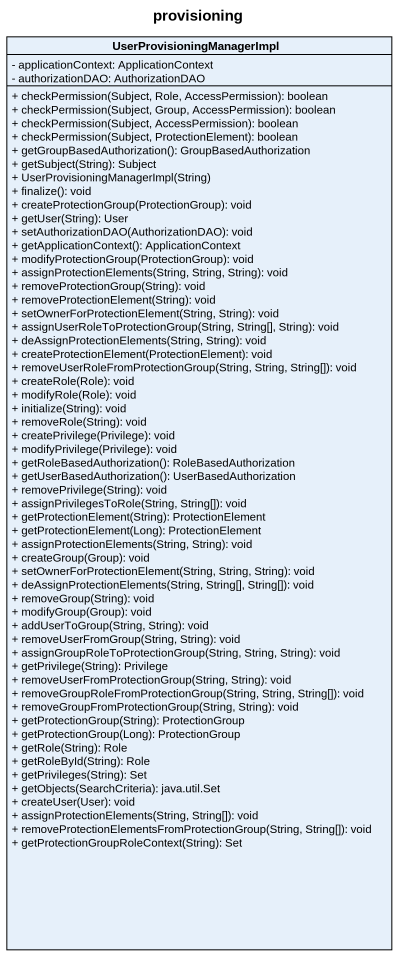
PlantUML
@startuml
title provisioning
hide circle
hide empty members
skinparam classAttributeIconSize 0
class UserProvisioningManagerImpl {
  - applicationContext: ApplicationContext
  - authorizationDAO: AuthorizationDAO
  + checkPermission(Subject, Role, AccessPermission): boolean
  + checkPermission(Subject, Group, AccessPermission): boolean
  + checkPermission(Subject, AccessPermission): boolean
  + checkPermission(Subject, ProtectionElement): boolean
  + getGroupBasedAuthorization(): GroupBasedAuthorization
  + getSubject(String): Subject
  + UserProvisioningManagerImpl(String)
  + finalize(): void
  + createProtectionGroup(ProtectionGroup): void
  + getUser(String): User
  + setAuthorizationDAO(AuthorizationDAO): void
  + getApplicationContext(): ApplicationContext
  + modifyProtectionGroup(ProtectionGroup): void
  + assignProtectionElements(String, String, String): void
  + removeProtectionGroup(String): void
  + removeProtectionElement(String): void
  + setOwnerForProtectionElement(String, String): void
  + assignUserRoleToProtectionGroup(String, String[], String): void
  + deAssignProtectionElements(String, String): void
  + createProtectionElement(ProtectionElement): void
  + removeUserRoleFromProtectionGroup(String, String, String[]): void
  + createRole(Role): void
  + modifyRole(Role): void
  + initialize(String): void
  + removeRole(String): void
  + createPrivilege(Privilege): void
  + modifyPrivilege(Privilege): void
  + getRoleBasedAuthorization(): RoleBasedAuthorization
  + getUserBasedAuthorization(): UserBasedAuthorization
  + removePrivilege(String): void
  + assignPrivilegesToRole(String, String[]): void
  + getProtectionElement(String): ProtectionElement
  + getProtectionElement(Long): ProtectionElement
  + assignProtectionElements(String, String): void
  + createGroup(Group): void
  + setOwnerForProtectionElement(String, String, String): void
  + deAssignProtectionElements(String, String[], String[]): void
  + removeGroup(String): void
  + modifyGroup(Group): void
  + addUserToGroup(String, String): void
  + removeUserFromGroup(String, String): void
  + assignGroupRoleToProtectionGroup(String, String, String): void
  + getPrivilege(String): Privilege
  + removeUserFromProtectionGroup(String, String): void
  + removeGroupRoleFromProtectionGroup(String, String, String[]): void
  + removeGroupFromProtectionGroup(String, String): void
  + getProtectionGroup(String): ProtectionGroup
  + getProtectionGroup(Long): ProtectionGroup
  + getRole(String): Role
  + getRoleById(String): Role
  + getPrivileges(String): Set
  + getObjects(SearchCriteria): java.util.Set
  + createUser(User): void
  + assignProtectionElements(String, String[]): void
  + removeProtectionElementsFromProtectionGroup(String, String[]): void
  + getProtectionGroupRoleContext(String): Set
}
@enduml
